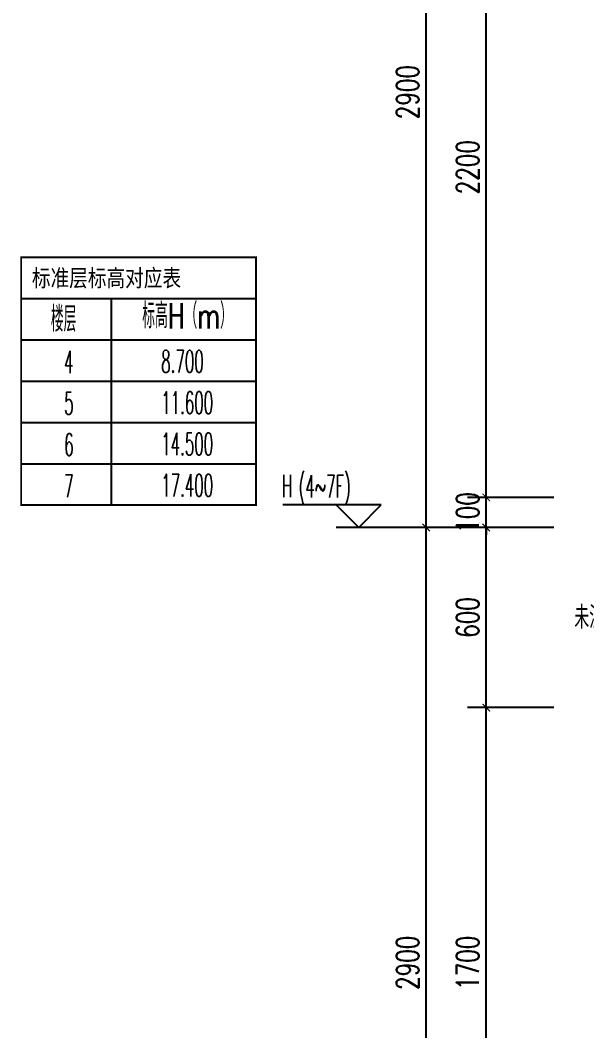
# Model space of a CAD drawing. Extents: x -1058961 to 23600, y -449123 to 2751847.
# Drawn here: x -75305 to -73417, y -25880 to -22514 of the extents above; entities that cross this region are included whole.
import ezdxf

# ---------------------------------------------------------------- set-up
doc = ezdxf.new("R2010")
doc.units = 0
doc.header["$LTSCALE"] = 1000
doc.layers.get('0').update_dxf_attribs({"linetype": 'CONTINUOUS'})
doc.layers.get('DEFPOINTS').update_dxf_attribs({"linetype": 'CONTINUOUS'})
for name, color, linetype in [('C-Sheet-图框', 101, 'CONTINUOUS'), ('DIM_ELEV', 3, 'CONTINUOUS'), ('PUB_DIM', 3, 'CONTINUOUS'), ('PUB_TEXT', 2, 'CONTINUOUS'), ('REIN', 6, 'CONTINUOUS'), ('S-引出线', 40, 'CONTINUOUS'), ('TEXT', 2, 'CONTINUOUS')]:
    doc.layers.add(name, color=color, linetype=linetype)
doc.styles.add('_TCH_DIM', font='SIMPLEX.shx', dxfattribs={"width": 0.7, "bigfont": 'GBCBIG.shx'})
doc.styles.add('_TCH_DIM_T3', font='SIMPLEX', dxfattribs={"width": 0.705882, "bigfont": 'GBCBIG'})
doc.styles.add('TSSD_REIN', font='tssdeng.shx', dxfattribs={"width": 0.7, "height": 300, "bigfont": 'tssdchn.shx'})
doc.styles.add('宋体', font='', dxfattribs={"height": 50})
doc.styles.get('宋体').set_extended_font_data('SimSun')
doc.dimstyles.new('_TCH_ARCH&&25', dxfattribs={"dimtxt": 74.375, "dimasz": 25, "dimexe": 62.5, "dimexo": 75, "dimgap": 25, "dimtad": 1, "dimdec": 0, "dimzin": 0, "dimdsep": 46, "dimtxsty": '_TCH_DIM_T3', "dimblk": 'ARCHTICK', "dimcen": 0.09, "dimclrt": 7, "dimazin": 0, "dimtfac": 1, "dimtdec": 0, "dimtix": 1, "dimtmove": 2, "dimatfit": 3, "dimldrblk": 'ARCHTICK', "dimfxl": 0, "dimtolj": 1, "dimtzin": 0, "dimarcsym": 0})

# ---------------------------------------------------------------- blocks, each defined once
blk = doc.blocks.new('_ArchTick')
at = {"color": 0, "linetype": 'ByBlock', "const_width": 0.15}
blk.add_lwpolyline([(-0.5, -0.5), (0.5, 0.5)], dxfattribs=at)
blk = doc.blocks.new('*D1827')
at = {"layer": 'DEFPOINTS', "color": 0}
for p in [(-73752.1, -24803.1), (-73452.1, -24803.1), (-73452.1, -26503.1)]:
    blk.add_point(p, dxfattribs=at)
at = {"layer": 'PUB_DIM', "color": 0, "lineweight": -2}
for p, q in [((-73527.1, -24803.1), (-73814.6, -24803.1)), ((-73752.1, -26503.1), (-73752.1, -24803.1)), ((-73527.1, -26503.1), (-73814.6, -26503.1))]:
    blk.add_line(p, q, dxfattribs=at)
at = {"layer": 'PUB_DIM', "color": 0, "lineweight": -2, "xscale": 25, "yscale": 25, "zscale": 25}
for p, rotation in [((-73752.1, -24803.1), 90), ((-73752.1, -26503.1), 270)]:
    blk.add_blockref('_ArchTick', p, dxfattribs=dict(at, rotation=rotation))
at = {"layer": 'PUB_DIM', "color": 7, "insert": (-73814.3, -25653.1), "char_height": 74.38, "attachment_point": 5, "rotation": 90, "style": '_TCH_DIM_T3'}
blk.add_mtext('\\A1;1700', dxfattribs=at)
blk = doc.blocks.new('*D1828')
at = {"layer": 'DEFPOINTS', "color": 0}
for p in [(-73752.1, -24203.1), (-73452.1, -24203.1), (-73452.1, -24803.1)]:
    blk.add_point(p, dxfattribs=at)
at = {"layer": 'PUB_DIM', "color": 0, "lineweight": -2}
for p, q in [((-73527.1, -24203.1), (-73814.6, -24203.1)), ((-73752.1, -24803.1), (-73752.1, -24203.1)), ((-73527.1, -24803.1), (-73814.6, -24803.1))]:
    blk.add_line(p, q, dxfattribs=at)
at = {"layer": 'PUB_DIM', "color": 0, "lineweight": -2, "xscale": 25, "yscale": 25, "zscale": 25}
for p, rotation in [((-73752.1, -24203.1), 90), ((-73752.1, -24803.1), 270)]:
    blk.add_blockref('_ArchTick', p, dxfattribs=dict(at, rotation=rotation))
at = {"layer": 'PUB_DIM', "color": 7, "insert": (-73814.3, -24503.1), "char_height": 74.38, "attachment_point": 5, "rotation": 90, "style": '_TCH_DIM_T3'}
blk.add_mtext('\\A1;600', dxfattribs=at)
blk = doc.blocks.new('*D1829')
at = {"layer": 'DEFPOINTS', "color": 0}
for p in [(-73752.1, -24103.1), (-73452.1, -24103.1), (-73452.1, -24203.1)]:
    blk.add_point(p, dxfattribs=at)
at = {"layer": 'PUB_DIM', "color": 0, "lineweight": -2}
for p, q in [((-73752.1, -24103.1), (-73752.1, -24078.1)), ((-73527.1, -24103.1), (-73814.6, -24103.1)), ((-73752.1, -24203.1), (-73752.1, -24103.1)), ((-73527.1, -24203.1), (-73814.6, -24203.1)), ((-73752.1, -24203.1), (-73752.1, -24228.1))]:
    blk.add_line(p, q, dxfattribs=at)
at = {"layer": 'PUB_DIM', "color": 0, "lineweight": -2, "xscale": 25, "yscale": 25, "zscale": 25}
for p, rotation in [((-73752.1, -24103.1), 270), ((-73752.1, -24203.1), 90)]:
    blk.add_blockref('_ArchTick', p, dxfattribs=dict(at, rotation=rotation))
at = {"layer": 'PUB_DIM', "color": 7, "insert": (-73814.3, -24153.1), "char_height": 74.38, "attachment_point": 5, "rotation": 90, "style": '_TCH_DIM_T3'}
blk.add_mtext('\\A1;100', dxfattribs=at)
blk = doc.blocks.new('*D1830')
at = {"layer": 'DEFPOINTS', "color": 0}
for p in [(-73752.1, -21903.1), (-73452.1, -21903.1), (-73452.1, -24103.1)]:
    blk.add_point(p, dxfattribs=at)
at = {"layer": 'PUB_DIM', "color": 0, "lineweight": -2}
for p, q in [((-73527.1, -21903.1), (-73814.6, -21903.1)), ((-73752.1, -24103.1), (-73752.1, -21903.1)), ((-73527.1, -24103.1), (-73814.6, -24103.1))]:
    blk.add_line(p, q, dxfattribs=at)
at = {"layer": 'PUB_DIM', "color": 0, "lineweight": -2, "xscale": 25, "yscale": 25, "zscale": 25}
for p, rotation in [((-73752.1, -21903.1), 90), ((-73752.1, -24103.1), 270)]:
    blk.add_blockref('_ArchTick', p, dxfattribs=dict(at, rotation=rotation))
at = {"layer": 'PUB_DIM', "color": 7, "insert": (-73814.3, -23003.1), "char_height": 74.38, "attachment_point": 5, "rotation": 90, "style": '_TCH_DIM_T3'}
blk.add_mtext('\\A1;2200', dxfattribs=at)
blk = doc.blocks.new('*D1842')
at = {"layer": 'DEFPOINTS', "color": 0}
for p in [(-73952.1, -24203.1), (-73452.1, -24203.1), (-73452.1, -27103.1)]:
    blk.add_point(p, dxfattribs=at)
at = {"layer": 'PUB_DIM', "color": 0, "lineweight": -2}
for p, q in [((-73527.1, -24203.1), (-74014.6, -24203.1)), ((-73952.1, -27103.1), (-73952.1, -24203.1)), ((-73527.1, -27103.1), (-74014.6, -27103.1))]:
    blk.add_line(p, q, dxfattribs=at)
at = {"layer": 'PUB_DIM', "color": 0, "lineweight": -2, "xscale": 25, "yscale": 25, "zscale": 25}
for p, rotation in [((-73952.1, -24203.1), 90), ((-73952.1, -27103.1), 270)]:
    blk.add_blockref('_ArchTick', p, dxfattribs=dict(at, rotation=rotation))
at = {"layer": 'PUB_DIM', "color": 7, "insert": (-74014.3, -25653.1), "char_height": 74.38, "attachment_point": 5, "rotation": 90, "style": '_TCH_DIM_T3'}
blk.add_mtext('\\A1;2900', dxfattribs=at)
blk = doc.blocks.new('*D1843')
at = {"layer": 'DEFPOINTS', "color": 0}
for p in [(-73952.1, -21303.1), (-73452.1, -21303.1), (-73452.1, -24203.1)]:
    blk.add_point(p, dxfattribs=at)
at = {"layer": 'PUB_DIM', "color": 0, "lineweight": -2}
for p, q in [((-73527.1, -21303.1), (-74014.6, -21303.1)), ((-73952.1, -24203.1), (-73952.1, -21303.1)), ((-73527.1, -24203.1), (-74014.6, -24203.1))]:
    blk.add_line(p, q, dxfattribs=at)
at = {"layer": 'PUB_DIM', "color": 0, "lineweight": -2, "xscale": 25, "yscale": 25, "zscale": 25}
for p, rotation in [((-73952.1, -21303.1), 90), ((-73952.1, -24203.1), 270)]:
    blk.add_blockref('_ArchTick', p, dxfattribs=dict(at, rotation=rotation))
at = {"layer": 'PUB_DIM', "color": 7, "insert": (-74014.3, -22753.1), "char_height": 74.38, "attachment_point": 5, "rotation": 90, "style": '_TCH_DIM_T3'}
blk.add_mtext('\\A1;2900', dxfattribs=at)
blk = doc.blocks.new('20210809.02275603')
at = {"layer": 'REIN', "const_width": 9}
for points in [[(88254.7, 67181.9), (88254.7, 67248.8), (88457.1, 67248.8), (88457.1, 66580.9), (88250.3, 66580.9), (88250.3, 66645.6)], [(89233.9, 66808.4), (89233.9, 67063.1), (88398.8, 67063.1), (88398.8, 66980.3), (89209.6, 66980.3), (89209.6, 67044.5)]]:
    blk.add_lwpolyline(points, dxfattribs=at)
at = {"layer": 'REIN', "const_width": 8}
for points in [[(88265.7, 67235, 1), (88273.7, 67235, 1)], [(88439.8, 67232.2, 1), (88447.8, 67232.2, 1)], [(88410.4, 67048.5, 1), (88418.4, 67048.5, 1)], [(88439.8, 67048.5, 1), (88447.8, 67048.5, 1)], [(88613, 67048.5, 1), (88621, 67048.5, 1)], [(88794.1, 67048.5, 1), (88802.1, 67048.5, 1)], [(88975.4, 67048.5, 1), (88983.4, 67048.5, 1)], [(88410.4, 66993.5, 1), (88418.4, 66993.5, 1)], [(88439.8, 66993.5, 1), (88447.8, 66993.5, 1)], [(88613, 66993.5, 1), (88621, 66993.5, 1)], [(88794.1, 66993.5, 1), (88802.1, 66993.5, 1)], [(88975.4, 66993.5, 1), (88983.4, 66993.5, 1)], [(88260.3, 66596.4, 1), (88268.3, 66596.4, 1)], [(88438, 66596.4, 1), (88446, 66596.4, 1)]]:
    blk.add_lwpolyline(points, format="xyb", close=True, dxfattribs=at)
at = {"layer": 'S-引出线'}
blk.add_line((88457.1, 66768.4), (88755, 66768.4), dxfattribs=at)
blk.add_lwpolyline([(88746.9, 66980.3), (88746.9, 66873.3), (89002.9, 66873.3)], dxfattribs=at)
at = {"layer": 'TEXT', "style": 'TSSD_REIN', "width": 0.7}
for s, p in [('%%1328@150', (88755.1, 66874.3)), ('未注明分布钢筋为%%1326@200', (87152, 66826.2)), ('\x848@200', (88495.7, 66780.1))]:
    blk.add_text(s, height=75, rotation=0, dxfattribs=at).set_placement(p)

msp = doc.modelspace()

# ---------------------------------------------------------------- linework, layer by layer
at = {"layer": 'C-Sheet-图框', "color": 0}
for p, q in [((-75301.92, -23440.62), (-74519.17, -23440.62)), ((-75301.92, -23440.62), (-74519.17, -23440.62)), ((-75001.61, -23440.62), (-75001.61, -24128.12)), ((-75301.92, -23578.12), (-74519.17, -23578.12)), ((-75301.92, -23715.62), (-74519.17, -23715.62)), ((-75301.92, -23853.12), (-74519.17, -23853.12)), ((-75301.92, -23990.62), (-74519.17, -23990.62))]:
    msp.add_line(p, q, dxfattribs=at)
at = {"layer": 'C-Sheet-图框', "color": 0, "const_width": 6}
msp.add_lwpolyline([(-75301.92, -24128.12), (-74519.17, -24128.12), (-74519.17, -23303.12), (-75301.92, -23303.12)], close=True, dxfattribs=at)
at = {"layer": 'DIM_ELEV'}
for p, q in [((-74102.08, -24128.12), (-74430.08, -24128.12)), ((-74177.08, -24203.12), (-74252.08, -24128.12)), ((-74177.08, -24203.12), (-74102.08, -24128.12)), ((-73752.08, -24203.12), (-74252.08, -24203.12))]:
    msp.add_line(p, q, dxfattribs=at)

# ---------------------------------------------------------------- block references
at = {"layer": 'REIN'}
msp.add_blockref('20210809.02275603', (-160610.89, -91365.92), dxfattribs=at)

# ---------------------------------------------------------------- texts
at = {"layer": 'PUB_TEXT', "color": 2, "style": '宋体', "width": 0.8}
msp.add_text('标准层标高对应表', height=56.962, dxfattribs=at).set_placement((-75265.93, -23400.69))
at = {"layer": 'PUB_TEXT', "style": '_TCH_DIM'}
for s, height, width, p in [('楼层', 84.397, 0.7, (-75202.79, -23551.15)), ('标高H（m）', 84.397, 0.7, (-74898.28, -23540.06)), ('4', 74.38, 0.494118, (-75158.5, -23689.28)), ('8.700', 74.375, 0.494118, (-74835.13, -23687.39)), ('5', 74.38, 0.494118, (-75158.5, -23826.78)), ('11.600', 74.375, 0.494118, (-74835.13, -23824.89)), ('6', 74.38, 0.494118, (-75158.5, -23964.28)), ('14.500', 74.375, 0.494118, (-74835.13, -23962.39)), ('7', 74.38, 0.494118, (-75158.5, -24101.78)), ('17.400', 74.375, 0.494118, (-74835.13, -24099.89)), ('H', 74.38, 0.494118, (-74432.68, -24101.87)), ('(4~7F)', 74.375, 0.494118, (-74376.91, -24103.1))]:
    msp.add_text(s, height=height, dxfattribs=dict(at, width=width)).set_placement(p)

# ---------------------------------------------------------------- dimensions: what is measured, and where the dimension line sits
at = {"layer": 'PUB_DIM'}
for p1, p2, distance, picture, middle in [((-73452.08, -24203.12), (-73452.08, -21303.12), 500, '*D1843', (-74014.27, -22753.12)), ((-73452.08, -24103.12), (-73452.08, -21903.12), 300, '*D1830', (-73814.27, -23003.12)), ((-73452.08, -24203.12), (-73452.08, -24103.12), 300, '*D1829', (-73814.27, -24153.12)), ((-73452.08, -27103.12), (-73452.08, -24203.12), 500, '*D1842', (-74014.27, -25653.12)), ((-73452.08, -24803.12), (-73452.08, -24203.12), 300, '*D1828', (-73814.27, -24503.12)), ((-73452.08, -26503.08), (-73452.08, -24803.12), 300, '*D1827', (-73814.27, -25653.1))]:
    dim = msp.add_aligned_dim(p1=p1, p2=p2, distance=distance, dimstyle='_TCH_ARCH&&25', dxfattribs=at)
    dim.commit()
    dim.dimension.update_dxf_attribs({"geometry": picture, "text_midpoint": middle})

doc.saveas('drawing.dxf')
